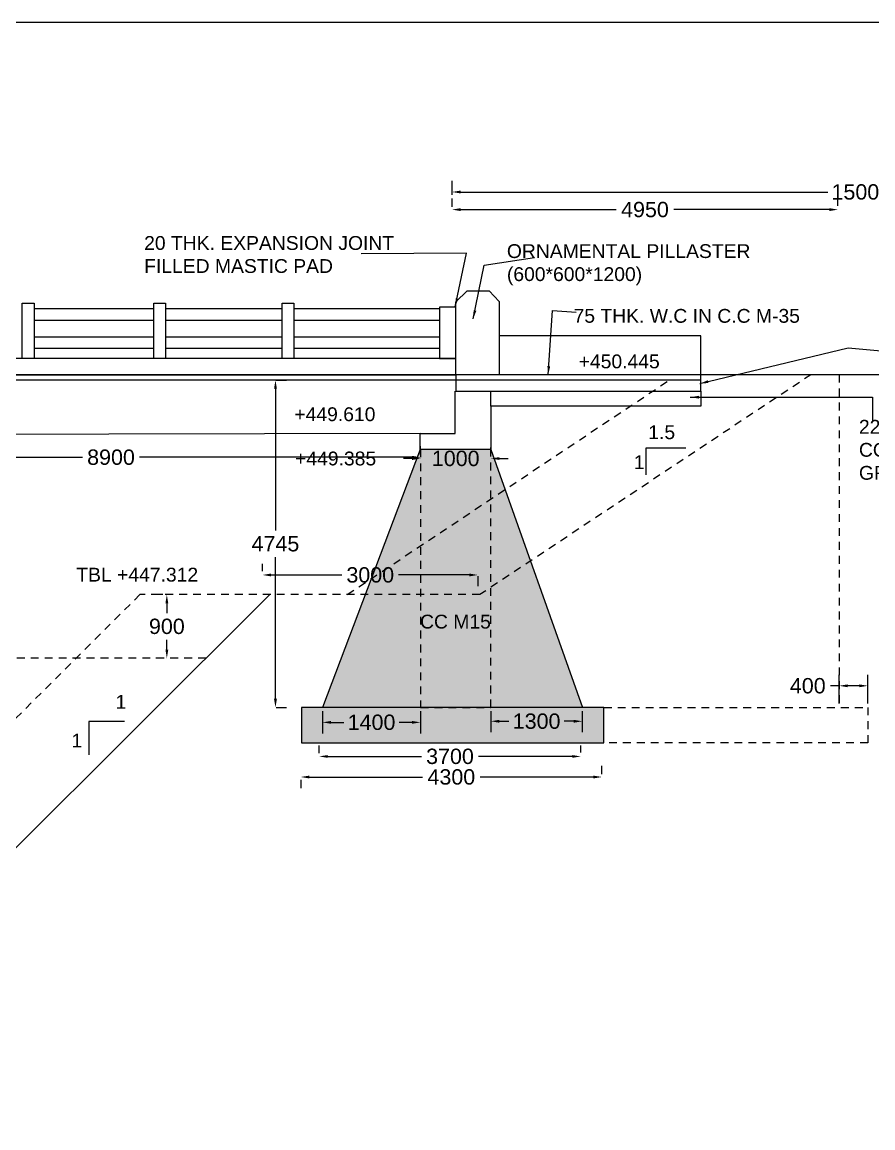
# Model space of a CAD drawing. Header units: metres. Extents: x 450 to 608, y 268 to 479.
# Drawn here: x 555.91 to 569.76, y 326.71 to 344.72 of the extents above; entities that cross this region are included whole.
import ezdxf

# ---------------------------------------------------------------- set-up
doc = ezdxf.new("R2010")
doc.units = ezdxf.units.M
doc.header["$MEASUREMENT"] = 0
doc.linetypes.add('HIDDEN', pattern=[9.525, 6.35, -3.175])
for name, color, linetype in [('DIMENSION', 255, 'Continuous'), ('DRAWING', 7, 'Continuous'), ('HATCH', 7, 'Continuous'), ('TEXT', 255, 'Continuous')]:
    doc.layers.add(name, color=color, linetype=linetype)
doc.styles.get("Standard").update_dxf_attribs({"font": 'arial.ttf'})
doc.dimstyles.get("Standard").update_dxf_attribs({"dimtxt": 0.25, "dimasz": 0.14, "dimexe": 0.18, "dimexo": 0.0625, "dimgap": 0.09, "dimtad": 0, "dimtih": 1, "dimtoh": 1, "dimdec": 4, "dimzin": 0, "dimdsep": 46, "dimtxsty": 'Standard', "dimcen": 0.09, "dimadec": 0, "dimazin": 0, "dimtfac": 1, "dimtdec": 4, "dimtofl": 0, "dimtmove": 0, "dimatfit": 3, "dimfxl": 0, "dimtolj": 1, "dimtzin": 0, "dimarcsym": 0})

# ---------------------------------------------------------------- blocks, each defined once
blk = doc.blocks.new('*D94')
at = {"layer": 'Defpoints', "color": 0, "ltscale": 0.02, "transparency": 16777216}
for p in [(552.317, 337.615), (562.397, 337.635), (562.397, 337.615)]:
    blk.add_point(p, dxfattribs=at)
at = {"layer": 'DIMENSION', "color": 0, "lineweight": -2, "ltscale": 0.02, "transparency": 16777216}
for p, q in [((552.317, 337.677), (552.317, 337.815)), ((562.397, 337.677), (562.397, 337.815)), ((552.457, 337.635), (556.894, 337.635)), ((562.257, 337.635), (557.82, 337.635))]:
    blk.add_line(p, q, dxfattribs=at)
at = {"layer": 'DIMENSION', "color": 0, "ltscale": 0.02, "transparency": 16777216}
for points in [[(552.457, 337.658), (552.457, 337.612), (552.317, 337.635)], [(562.257, 337.658), (562.257, 337.612), (562.397, 337.635)]]:
    blk.add_solid(points, dxfattribs=at)
at = {"layer": 'DIMENSION', "color": 0, "ltscale": 0.02, "transparency": 16777216, "insert": (557.357, 337.635), "char_height": 0.25, "attachment_point": 5}
blk.add_mtext('\\A1;8900', dxfattribs=at)
blk = doc.blocks.new('*D95')
at = {"layer": 'Defpoints', "color": 0, "ltscale": 0.02, "transparency": 16777216}
for p in [(559.824, 335.718), (559.824, 335.718), (563.329, 335.762)]:
    blk.add_point(p, dxfattribs=at)
at = {"layer": 'DIMENSION', "color": 0, "lineweight": -2, "ltscale": 0.02, "transparency": 16777216}
for p, q in [((559.824, 335.781), (559.824, 335.898)), ((559.964, 335.718), (561.114, 335.718)), ((563.189, 335.718), (562.039, 335.718)), ((563.329, 335.7), (563.329, 335.538))]:
    blk.add_line(p, q, dxfattribs=at)
at = {"layer": 'DIMENSION', "color": 0, "ltscale": 0.02, "transparency": 16777216}
for points in [[(559.964, 335.742), (559.964, 335.695), (559.824, 335.718)], [(563.189, 335.742), (563.189, 335.695), (563.329, 335.718)]]:
    blk.add_solid(points, dxfattribs=at)
at = {"layer": 'DIMENSION', "color": 0, "ltscale": 0.02, "transparency": 16777216, "insert": (561.577, 335.718), "char_height": 0.25, "attachment_point": 5}
blk.add_mtext('\\A1;3000', dxfattribs=at)
blk = doc.blocks.new('*D96')
at = {"layer": 'Defpoints', "color": 0, "ltscale": 0.02, "transparency": 16777216}
for p in [(562.397, 337.615), (563.54, 337.615), (563.54, 337.615)]:
    blk.add_point(p, dxfattribs=at)
at = {"layer": 'DIMENSION', "color": 0, "lineweight": -2, "ltscale": 0.02, "transparency": 16777216}
for p, q in [((562.397, 337.677), (562.397, 337.795)), ((563.54, 337.677), (563.54, 337.795)), ((562.257, 337.615), (562.117, 337.615)), ((563.68, 337.615), (563.82, 337.615))]:
    blk.add_line(p, q, dxfattribs=at)
at = {"layer": 'DIMENSION', "color": 0, "ltscale": 0.02, "transparency": 16777216}
for points in [[(562.257, 337.638), (562.257, 337.591), (562.397, 337.615)], [(563.68, 337.638), (563.68, 337.591), (563.54, 337.615)]]:
    blk.add_solid(points, dxfattribs=at)
at = {"layer": 'DIMENSION', "color": 0, "ltscale": 0.02, "transparency": 16777216, "insert": (562.968, 337.615), "char_height": 0.25, "attachment_point": 5}
blk.add_mtext('\\A1;1000', dxfattribs=at)
blk = doc.blocks.new('*D97')
at = {"layer": 'Defpoints', "color": 0, "ltscale": 0.02, "transparency": 16777216}
for p in [(563.54, 333.562), (565.029, 333.562), (565.029, 333.336)]:
    blk.add_point(p, dxfattribs=at)
at = {"layer": 'DIMENSION', "color": 0, "lineweight": -2, "ltscale": 0.02, "transparency": 16777216}
for p, q in [((563.54, 333.5), (563.54, 333.156)), ((563.68, 333.336), (563.833, 333.336)), ((564.889, 333.336), (564.736, 333.336)), ((565.029, 333.5), (565.029, 333.156))]:
    blk.add_line(p, q, dxfattribs=at)
at = {"layer": 'DIMENSION', "color": 0, "ltscale": 0.02, "transparency": 16777216}
for points in [[(563.68, 333.359), (563.68, 333.312), (563.54, 333.336)], [(564.889, 333.359), (564.889, 333.312), (565.029, 333.336)]]:
    blk.add_solid(points, dxfattribs=at)
at = {"layer": 'DIMENSION', "color": 0, "ltscale": 0.02, "transparency": 16777216, "insert": (564.285, 333.336), "char_height": 0.25, "attachment_point": 5}
blk.add_mtext('\\A1;1300', dxfattribs=at)
blk = doc.blocks.new('*D98')
at = {"layer": 'Defpoints', "color": 0, "ltscale": 0.02, "transparency": 16777216}
for p in [(560.8, 333.562), (562.397, 333.562), (560.8, 333.318)]:
    blk.add_point(p, dxfattribs=at)
at = {"layer": 'DIMENSION', "color": 0, "lineweight": -2, "ltscale": 0.02, "transparency": 16777216}
for p, q in [((560.8, 333.5), (560.8, 333.138)), ((562.397, 333.5), (562.397, 333.138)), ((560.94, 333.318), (561.147, 333.318)), ((562.257, 333.318), (562.05, 333.318))]:
    blk.add_line(p, q, dxfattribs=at)
at = {"layer": 'DIMENSION', "color": 0, "ltscale": 0.02, "transparency": 16777216}
for points in [[(560.94, 333.341), (560.94, 333.295), (560.8, 333.318)], [(562.257, 333.341), (562.257, 333.295), (562.397, 333.318)]]:
    blk.add_solid(points, dxfattribs=at)
at = {"layer": 'DIMENSION', "color": 0, "ltscale": 0.02, "transparency": 16777216, "insert": (561.598, 333.318), "char_height": 0.25, "attachment_point": 5}
blk.add_mtext('\\A1;1400', dxfattribs=at)
blk = doc.blocks.new('*D99')
at = {"layer": 'Defpoints', "color": 0, "ltscale": 0.02, "transparency": 16777216}
for p in [(560.745, 332.754), (565.005, 332.763), (565.005, 332.763)]:
    blk.add_point(p, dxfattribs=at)
at = {"layer": 'DIMENSION', "color": 0, "lineweight": -2, "ltscale": 0.02, "transparency": 16777216}
for p, q in [((560.745, 332.817), (560.745, 332.943)), ((565.005, 332.826), (565.005, 332.943)), ((560.885, 332.763), (562.412, 332.763)), ((564.865, 332.763), (563.338, 332.763))]:
    blk.add_line(p, q, dxfattribs=at)
at = {"layer": 'DIMENSION', "color": 0, "ltscale": 0.02, "transparency": 16777216}
for points in [[(560.885, 332.786), (560.885, 332.74), (560.745, 332.763)], [(564.865, 332.786), (564.865, 332.74), (565.005, 332.763)]]:
    blk.add_solid(points, dxfattribs=at)
at = {"layer": 'DIMENSION', "color": 0, "ltscale": 0.02, "transparency": 16777216, "insert": (562.875, 332.763), "char_height": 0.25, "attachment_point": 5}
blk.add_mtext('\\A1;3700', dxfattribs=at)
blk = doc.blocks.new('*D100')
at = {"layer": 'Defpoints', "color": 0, "ltscale": 0.02, "transparency": 16777216}
for p in [(560.445, 332.446), (565.349, 332.428), (565.349, 332.41)]:
    blk.add_point(p, dxfattribs=at)
at = {"layer": 'DIMENSION', "color": 0, "lineweight": -2, "ltscale": 0.02, "transparency": 16777216}
for p, q in [((565.349, 332.473), (565.349, 332.608)), ((560.585, 332.428), (562.429, 332.428)), ((565.209, 332.428), (563.365, 332.428)), ((560.445, 332.383), (560.445, 332.248))]:
    blk.add_line(p, q, dxfattribs=at)
at = {"layer": 'DIMENSION', "color": 0, "ltscale": 0.02, "transparency": 16777216}
for points in [[(560.585, 332.451), (560.585, 332.405), (560.445, 332.428)], [(565.209, 332.451), (565.209, 332.405), (565.349, 332.428)]]:
    blk.add_solid(points, dxfattribs=at)
at = {"layer": 'DIMENSION', "color": 0, "ltscale": 0.02, "transparency": 16777216, "insert": (562.897, 332.428), "char_height": 0.25, "attachment_point": 5}
blk.add_mtext('\\A1;4300', dxfattribs=at)
blk = doc.blocks.new('*D101')
at = {"layer": 'Defpoints', "color": 0, "ltscale": 0.02, "transparency": 16777216}
for p in [(569.21, 333.913), (569.21, 333.562), (569.677, 333.562)]:
    blk.add_point(p, dxfattribs=at)
at = {"layer": 'DIMENSION', "color": 0, "lineweight": -2, "ltscale": 0.02, "transparency": 16777216}
for p, q in [((569.21, 333.625), (569.21, 334.093)), ((569.677, 333.625), (569.677, 334.093)), ((569.21, 333.913), (569.07, 333.913)), ((569.537, 333.913), (569.35, 333.913))]:
    blk.add_line(p, q, dxfattribs=at)
at = {"layer": 'DIMENSION', "color": 0, "ltscale": 0.02, "transparency": 16777216}
for points in [[(569.35, 333.937), (569.35, 333.89), (569.21, 333.913)], [(569.537, 333.937), (569.537, 333.89), (569.677, 333.913)]]:
    blk.add_solid(points, dxfattribs=at)
at = {"layer": 'DIMENSION', "color": 0, "ltscale": 0.02, "transparency": 16777216, "insert": (568.699, 333.913), "char_height": 0.25, "attachment_point": 5}
blk.add_mtext('\\A1;400', dxfattribs=at)
blk = doc.blocks.new('*D102')
at = {"layer": 'Defpoints', "color": 0, "ltscale": 0.02, "transparency": 16777216}
for p in [(558.266, 335.398), (558.266, 335.398), (558.266, 334.361)]:
    blk.add_point(p, dxfattribs=at)
at = {"layer": 'DIMENSION', "color": 0, "lineweight": -2, "ltscale": 0.02, "transparency": 16777216}
for p, q in [((558.203, 335.398), (558.086, 335.398)), ((558.266, 335.258), (558.266, 335.097)), ((558.266, 334.501), (558.266, 334.662)), ((558.203, 334.361), (558.086, 334.361))]:
    blk.add_line(p, q, dxfattribs=at)
at = {"layer": 'DIMENSION', "color": 0, "ltscale": 0.02, "transparency": 16777216}
for points in [[(558.243, 335.258), (558.289, 335.258), (558.266, 335.398)], [(558.243, 334.501), (558.289, 334.501), (558.266, 334.361)]]:
    blk.add_solid(points, dxfattribs=at)
at = {"layer": 'DIMENSION', "color": 0, "ltscale": 0.02, "transparency": 16777216, "insert": (558.266, 334.88), "char_height": 0.25, "attachment_point": 5}
blk.add_mtext('\\A1;900', dxfattribs=at)
blk = doc.blocks.new('*D118')
at = {"layer": 'Defpoints', "color": 0, "ltscale": 0.02, "transparency": 16777216}
for p in [(559.985, 338.89), (560.034, 338.89), (559.985, 333.562)]:
    blk.add_point(p, dxfattribs=at)
at = {"layer": 'DIMENSION', "color": 0, "lineweight": -2, "ltscale": 0.02, "transparency": 16777216}
for p, q in [((560.034, 338.75), (560.034, 336.444)), ((560.048, 338.89), (560.214, 338.89)), ((560.034, 333.702), (560.034, 336.009)), ((560.048, 333.562), (560.214, 333.562))]:
    blk.add_line(p, q, dxfattribs=at)
at = {"layer": 'DIMENSION', "color": 0, "ltscale": 0.02, "transparency": 16777216}
for points in [[(560.011, 338.75), (560.058, 338.75), (560.034, 338.89)], [(560.011, 333.702), (560.058, 333.702), (560.034, 333.562)]]:
    blk.add_solid(points, dxfattribs=at)
at = {"layer": 'DIMENSION', "color": 0, "ltscale": 0.02, "transparency": 16777216, "insert": (560.034, 336.226), "char_height": 0.25, "attachment_point": 5}
blk.add_mtext('\\A1;4745', dxfattribs=at)
blk = doc.blocks.new('*D119')
at = {"layer": 'Defpoints', "color": 0, "ltscale": 0.02, "transparency": 16777216}
for p in [(562.909, 341.648), (569.19, 341.668), (569.19, 341.668)]:
    blk.add_point(p, dxfattribs=at)
at = {"layer": 'DIMENSION', "color": 0, "lineweight": -2, "ltscale": 0.02, "transparency": 16777216}
for p, q in [((562.909, 341.711), (562.909, 341.848)), ((569.19, 341.731), (569.19, 341.848)), ((563.049, 341.668), (565.581, 341.668)), ((569.05, 341.668), (566.517, 341.668))]:
    blk.add_line(p, q, dxfattribs=at)
at = {"layer": 'DIMENSION', "color": 0, "ltscale": 0.02, "transparency": 16777216}
for points in [[(563.049, 341.692), (563.049, 341.645), (562.909, 341.668)], [(569.05, 341.692), (569.05, 341.645), (569.19, 341.668)]]:
    blk.add_solid(points, dxfattribs=at)
at = {"layer": 'DIMENSION', "color": 0, "ltscale": 0.02, "transparency": 16777216, "insert": (566.049, 341.668), "char_height": 0.25, "attachment_point": 5}
blk.add_mtext('\\A1;4950', dxfattribs=at)
blk = doc.blocks.new('*D120')
at = {"layer": 'Defpoints', "color": 0, "ltscale": 0.02, "transparency": 16777216}
for p in [(562.909, 341.848), (580.153, 341.955), (580.153, 341.917)]:
    blk.add_point(p, dxfattribs=at)
at = {"layer": 'DIMENSION', "color": 0, "lineweight": -2, "ltscale": 0.02, "transparency": 16777216}
for p, q in [((562.909, 341.911), (562.909, 342.135)), ((580.153, 341.979), (580.153, 342.135)), ((563.049, 341.955), (569.028, 341.955)), ((580.013, 341.955), (574.033, 341.955))]:
    blk.add_line(p, q, dxfattribs=at)
at = {"layer": 'DIMENSION', "color": 0, "ltscale": 0.02, "transparency": 16777216}
for points in [[(563.049, 341.979), (563.049, 341.932), (562.909, 341.955)], [(580.013, 341.979), (580.013, 341.932), (580.153, 341.955)]]:
    blk.add_solid(points, dxfattribs=at)
at = {"layer": 'DIMENSION', "color": 0, "ltscale": 0.02, "transparency": 16777216, "insert": (571.531, 341.955), "char_height": 0.25, "attachment_point": 5}
blk.add_mtext('\\A1;15000 STRAIGHT APPROACH', dxfattribs=at)

msp = doc.modelspace()

# ---------------------------------------------------------------- hatches: boundary and pattern name
at = {"layer": 'HATCH', "ltscale": 0.02}
h = msp.add_hatch(dxfattribs=at)
h.set_pattern_fill('AR-CONC', color=256, scale=0.05, style=0)
h.set_pattern_definition([(50, (0, 0), (0.35863009, -0.03137607), [0.0375, -0.4125]), (355, (0, 0), (-0.06937567, 0.37609607), [0.03, -0.33]), (100.451444, (0.0299, -0.0026), (0.28925442, 0.34472), [0.0318701, -0.35057106]), (46.1842, (0, 0.1), (0.53362067, -0.08275964), [0.05625, -0.61875]), (96.63564, (0.04447, 0.0931), (0.46733097, 0.4870593), [0.04780517, -0.5258569]), (351.18416, (0, 0.1), (0.46733097, 0.4870593), [0.045, -0.495]), (21, (0.05, 0.075), (0.29845353, -0.20130945), [0.0375, -0.4125]), (326, (0.05, 0.075), (0.12165767, 0.36257502), [0.03, -0.33]), (71.451445, (0.07487, 0.05822), (0.42011119, 0.16126558), [0.0318701, -0.35057106]), (37.5, (0, 0), (0.006079928, 0.166446927), [0, -0.326, 0, -0.335, 0, -0.33125]), (7.5, (0, 0), (0.13153477, 0.197205856), [0, -0.191, 0, -0.3185, 0, -0.12625]), (327.5, (-0.1115, 0), (0.266911218, -0.011277436), [0, -0.125, 0, -0.39, 0, -0.5175]), (317.5, (-0.1615, 0), (0.291593085, 0.05005249), [0, -0.1625, 0, -0.259, 0, -0.3675])])
h.paths.add_polyline_path([(563.53953, 335.51639), (564.18434, 335.94491), (565.02948, 333.56249), (563.53953, 333.56249)])
h.paths.add_polyline_path([(562.3969, 335.39798), (563.36136, 335.39798), (563.53953, 335.51639), (563.53953, 333.56249), (562.3969, 333.56249)])
h.paths.add_polyline_path([(561.49551, 335.39798), (562.3969, 335.39798), (562.3969, 333.56249), (560.80008, 333.56249)])
h.paths.add_polyline_path([(560.45554, 333.56249), (565.38009, 333.56249), (565.38009, 332.98228), (560.45554, 332.98228)])
h.paths.add_polyline_path([(562.3969, 337.7626), (563.53953, 337.7626), (563.53953, 335.51639), (563.36136, 335.39798), (562.3969, 335.39798)])
h.paths.add_polyline_path([(563.53953, 337.7626), (564.18434, 335.94491), (563.53953, 335.51639)])
h.paths.add_polyline_path([(562.39141, 337.7626), (562.3969, 337.7626), (562.3969, 335.39798), (561.49551, 335.39798)])
h.paths.add_polyline_path([(550.79044, 334.36116), (552.47922, 334.36116), (552.75085, 330.33879), (551.39539, 328.98797), (550.39182, 328.98797)])
h.paths.add_polyline_path([(551.04223, 337.75503), (552.25004, 337.75503), (552.47922, 334.36116), (550.79044, 334.36116)])
h.paths.add_polyline_path([(552.75085, 330.33879), (552.84207, 328.98797), (551.39539, 328.98797)])
h.paths.add_polyline_path([(550.39182, 328.98797), (552.84207, 328.98797), (552.88905, 328.29231), (550.34021, 328.29231)])
h.paths.add_polyline_path([(549.841, 328.29231), (553.3973, 328.29231), (553.3973, 327.57412), (549.841, 327.57412)])
h.paths.add_polyline_path([(563.66973, 332.92279), (562.04782, 332.92412), (562.04831, 333.51847), (563.67022, 333.51714)], flags=9)
h.paths.add_polyline_path([(552.37862, 331.56975), (550.75671, 331.57108), (550.7572, 332.16543), (552.37911, 332.1641)], flags=24)
h.paths.add_polyline_path([(552.2507, 327.65941), (550.62879, 327.66074), (550.62928, 328.25509), (552.25119, 328.25376)], flags=24)
h = msp.add_hatch(dxfattribs=at)
h.set_pattern_fill('AR-CONC', color=256, scale=0.09)
h.set_pattern_definition([(50, (0, 0), (0.64553416, -0.05647692), [0.0675, -0.7425]), (355, (0, 0), (-0.1248762, 0.6769729), [0.054, -0.594]), (100.45144, (0.0538, -0.0047), (0.52065796, 0.620496), [0.0573662, -0.6310279]), (46.1842, (0, 0.18), (0.9605172, -0.1489674), [0.10125, -1.11375]), (96.63564, (0.08, 0.1676), (0.8411958, 0.8767067), [0.0860493, -0.9465424]), (351.18416, (0, 0.18), (0.8411958, 0.8767067), [0.081, -0.891]), (21, (0.09, 0.135), (0.53721635, -0.362357), [0.0675, -0.7425]), (326, (0.09, 0.135), (0.2189838, 0.65263504), [0.054, -0.594]), (71.45144, (0.13477, 0.1048), (0.75620014, 0.29027804), [0.0573662, -0.6310279]), (37.5, (0, 0), (0.01094387, 0.29960447), [0, -0.5868, 0, -0.603, 0, -0.59625]), (7.5, (0, 0), (0.23676258, 0.35497054), [0, -0.3438, 0, -0.5733, 0, -0.22725]), (327.5, (-0.2007, 0), (0.48044019, -0.020299385), [0, -0.225, 0, -0.702, 0, -0.9315]), (317.5, (-0.2907, 0), (0.52486755, 0.09009448), [0, -0.2925, 0, -0.4662, 0, -0.6615])])
h.paths.add_polyline_path([(581.44054, 322.20102), (581.36782, 322.768, -0.06386683), (581.3641, 322.79706), (581.20845, 324.01059, -0.06386683), (581.20473, 324.03965), (581.04908, 325.25318, -0.06386683), (581.04536, 325.28224), (580.94889, 326.0344), (579.63792, 326.0344), (579.14903, 322.09739), (579.14903, 320.06883), (580.28305, 320.06883), (580.28305, 320.56586), (580.42704, 319.66335), (580.42704, 320.09498), (581.44054, 320.09498)])
h.paths.add_polyline_path([(581.44054, 319.99879), (580.43398, 319.99879), (580.43398, 319.56716), (580.28999, 320.46967), (580.28999, 319.97264), (579.14903, 319.97264), (579.14903, 314.34399), (581.44054, 314.34399)])
h.paths.add_polyline_path([(579.14903, 319.97264), (578.88519, 319.97264), (578.18625, 314.34399), (579.14903, 314.34399)])
h.paths.add_polyline_path([(582.16468, 316.55506, -0.06386683), (582.16095, 316.58411), (582.00531, 317.79765, -0.06386683), (582.00158, 317.8267), (581.84593, 319.04024, -0.06386683), (581.84221, 319.06929), (581.72299, 319.99879), (581.44054, 319.99879), (581.44054, 314.34399), (582.44826, 314.34399), (582.32405, 315.31247, -0.06386683), (582.32032, 315.34153)])
h.paths.add_polyline_path([(583.87049, 314.34399), (576.76147, 314.34399), (576.76147, 312.97125), (583.87049, 312.97125)])
h.paths.add_polyline_path([(578.58913, 317.58841, -0.94006051), (578.35974, 317.6026, -1), (578.59001, 317.6026, -0.03089568), (578.58913, 317.58841), (578.74828, 318.87009, -0.94006051), (578.51889, 318.88428, -1), (578.74916, 318.88428, -0.03089568), (578.74828, 318.87009), (578.88519, 319.97264), (578.39631, 319.97264), (577.69737, 314.34399), (578.18625, 314.34399), (578.27082, 315.02506, -0.94006051), (578.04143, 315.03925, -1), (578.2717, 315.03925, -0.03089568), (578.27082, 315.02506), (578.42997, 316.30674, -0.94006051), (578.20058, 316.32092, -1), (578.43085, 316.32092, -0.03089568), (578.42997, 316.30674)])
h.paths.add_polyline_path([(579.14903, 322.62047, -0.51522495), (578.99635, 322.72931, -0.51522495), (579.14903, 322.83815), (579.14903, 326.0344), (578.40825, 320.06883), (578.73135, 320.06883, -0.25639233), (578.67804, 320.16596, -1), (578.90831, 320.16596, -0.03089568), (578.90743, 320.15177), (579.06659, 321.43345, -0.94006051), (578.8372, 321.44763, -1), (579.06747, 321.44763, -0.03089568), (579.06659, 321.43345), (579.14903, 322.09739)])
h.paths.add_polyline_path([(579.63792, 326.0344), (579.14903, 326.0344), (579.1555, 324.01099, -1), (579.38577, 324.01099, -0.03089568), (579.38489, 323.9968), (579.54405, 325.27848, -0.94006051), (579.31466, 325.29267, -1), (579.54493, 325.29267, -0.03089568), (579.54405, 325.27848)], flags=17)
h.paths.add_polyline_path([(581.44054, 326.0344), (580.94889, 326.0344), (581.04536, 325.28224, -1), (581.27562, 325.28224, -0.87993454), (581.04908, 325.25318), (581.20473, 324.03965, -1), (581.43499, 324.03965)], flags=17)
h.paths.add_polyline_path([(581.44499, 326.0344), (581.44054, 326.0344), (581.44054, 322.9055, -0.5185459), (581.59437, 322.79706, -0.5185459), (581.44054, 322.68862), (581.44054, 322.20102), (581.52347, 321.55447, -1), (581.75374, 321.55447, -0.87993454), (581.52719, 321.52541), (581.68284, 320.31188, -1), (581.91311, 320.31188, -0.87993454), (581.68656, 320.28283), (581.71066, 320.09498), (582.20677, 320.09498)])
h.paths.add_polyline_path([(582.2191, 319.99879), (581.72299, 319.99879), (581.84221, 319.06929, -1), (582.07248, 319.06929, -0.87993454), (581.84593, 319.04024), (582.00158, 317.8267, -1), (582.23185, 317.8267, -0.87993454), (582.00531, 317.79765), (582.16095, 316.58411, -1), (582.39122, 316.58411, -0.87993454), (582.16468, 316.55506), (582.32032, 315.34153, -1), (582.55059, 315.34153, -0.87993454), (582.32405, 315.31247), (582.44826, 314.34399), (582.94437, 314.34399)])
h.paths.add_polyline_path([(581.71066, 320.09498), (581.44054, 320.09498), (581.44054, 319.99879), (581.72299, 319.99879)])
h.paths.add_polyline_path([(579.14903, 320.06883), (578.89714, 320.06883), (578.88519, 319.97264), (579.14903, 319.97264)])
h.paths.add_polyline_path([(517.07447, 319.90525), (507.19194, 319.90525), (507.19194, 318.48031), (517.07447, 318.48031)])
h.paths.add_polyline_path([(511.11514, 327.28782), (508.28112, 319.90525), (511.11514, 319.90525)], flags=17)
h.paths.add_polyline_path([(513.4218, 328.34044), (511.51922, 328.34044), (511.11514, 327.28782), (511.11514, 319.90525), (513.4218, 319.90525)])
h.paths.add_polyline_path([(513.4218, 328.34044), (513.4218, 319.90525), (516.39117, 319.90525)])
h.paths.add_polyline_path([(509.88812, 324.63154, -1), (510.08515, 324.63154, -0.0918906), (510.0786, 324.59624), (510.48265, 325.64879, -0.8313615), (510.2922, 325.68416, -1), (510.48922, 325.68416, -0.0918906), (510.48268, 325.64886), (510.88672, 326.70138, -0.83123493), (510.69628, 326.73678, -1), (510.8933, 326.73678, -0.0918906), (510.88676, 326.70148), (511.11514, 327.2933), (511.11514, 327.73751, -0.13958997), (511.10036, 327.7894, -0.13958997), (511.11514, 327.84129), (511.11514, 328.34044), (507.87704, 319.90525), (508.28112, 319.90525), (508.46228, 320.38576, -0.83168533), (508.27181, 320.42106, -1), (508.46883, 320.42106, -0.0918906), (508.46228, 320.38576), (508.86635, 321.43834, -0.83153287), (508.67589, 321.47368, -1), (508.87291, 321.47368, -0.0918906), (508.86636, 321.43838), (509.27043, 322.49096, -0.83150962), (509.07996, 322.5263, -1), (509.27699, 322.5263, -0.0918906), (509.27044, 322.491), (509.6745, 323.54357, -0.83147801), (509.48404, 323.57892, -1), (509.68107, 323.57892, -0.0918906), (509.67452, 323.54362), (510.07858, 324.59618, -0.83143253)])
h.paths.add_polyline_path([(511.51922, 328.34044), (511.11514, 328.34044), (511.11514, 327.84129, -0.7550172), (511.29738, 327.7894, -0.0918906), (511.29084, 327.7541)])
h.paths.add_polyline_path([(511.29084, 327.7541, -0.62010438), (511.11514, 327.73751), (511.11514, 327.28782)])
h.paths.add_polyline_path([(579.6701, 318.23056), (581.29201, 318.23189), (581.29152, 318.82623), (579.66961, 318.82491)], flags=24)
h.paths.add_polyline_path([(579.32828, 313.42245), (580.95018, 313.42378), (580.9497, 314.01812), (579.32779, 314.01679)], flags=24)

# ---------------------------------------------------------------- linework, layer by layer
at = {"ltscale": 0.02}
msp.add_lwpolyline([(566.07083, 337.34888), (566.07083, 337.7875), (566.71605, 337.7875)], dxfattribs=at)
at = {"layer": 'DIMENSION', "ltscale": 0.02}
msp.add_lwpolyline([(557.57592, 333.33369), (556.9955, 333.33369), (556.9955, 332.78754)], dxfattribs=at)
at = {"layer": 'DRAWING', "ltscale": 0.02}
for p, q in [((558.05219, 340.05061), (556.10564, 340.05061)), ((560.14199, 340.05061), (558.24488, 340.05061)), ((562.70472, 340.05061), (560.33468, 340.05061)), ((556.10564, 339.86955), (558.05219, 339.86955)), ((558.24488, 339.86955), (560.14199, 339.86955)), ((560.33468, 339.86955), (562.70472, 339.86955)), ((558.05219, 339.59283), (556.10564, 339.59283)), ((560.14199, 339.59283), (558.24488, 339.59283)), ((562.70472, 339.59283), (560.33468, 339.59283)), ((556.10564, 339.41176), (558.05219, 339.41176)), ((558.24488, 339.41176), (560.14199, 339.41176)), ((560.33468, 339.41176), (562.70472, 339.41176))]:
    msp.add_line(p, q, dxfattribs=at)
for points in [[(563.15698, 340.34388), (562.96883, 340.16666)], [(563.67791, 340.17341), (563.67791, 338.98013), (562.96883, 338.98013), (562.96883, 340.16666)], [(563.15698, 340.34388), (563.51419, 340.34388)], [(563.51419, 340.34388), (563.67791, 340.17341)], [(562.96883, 338.98013), (562.96883, 338.71235), (566.96037, 338.71235), (566.96037, 339.61098), (563.67791, 339.61098)], [(583.68949, 338.98013), (545.92986, 338.98013)], [(566.96037, 338.89034), (545.92986, 338.89034)], [(563.53953, 338.469), (563.53953, 337.7626), (562.39141, 337.7626), (562.39141, 338.0242), (562.96067, 338.0242), (562.96067, 338.71235)], [(566.96037, 338.71235), (566.96037, 338.469), (563.53953, 338.469), (563.53953, 338.71235)], [(562.39141, 338.0242), (552.25004, 338.00095)], [(562.39141, 337.7626), (560.80008, 333.56249)], [(563.53953, 337.7626), (565.02948, 333.56249)], [(545.92986, 328.98797), (553.50983, 328.98797), (559.93948, 335.39411)]]:
    msp.add_lwpolyline(points, dxfattribs=at)
for points in [[(556.10564, 339.24235), (555.91295, 339.24235), (555.91295, 340.14374), (556.10564, 340.14374)], [(558.24488, 339.24235), (558.05219, 339.24235), (558.05219, 340.14374), (558.24488, 340.14374)], [(560.33468, 339.24235), (560.14199, 339.24235), (560.14199, 340.14374), (560.33468, 340.14374)], [(562.96883, 340.07871), (562.70472, 340.07871), (562.70472, 339.24235), (562.96883, 339.24235)], [(562.96883, 339.24235), (551.53615, 339.24235), (551.53615, 338.98013), (562.96883, 338.98013)], [(565.38009, 333.56249), (560.45554, 333.56249), (560.45554, 332.98228), (565.38009, 332.98228)]]:
    msp.add_lwpolyline(points, close=True, dxfattribs=at)
at = {"layer": 'DRAWING', "linetype": 'HIDDEN', "ltscale": 0.02}
for points in [[(568.75143, 338.98013), (563.36136, 335.39798), (557.82741, 335.39798), (551.39539, 328.98797)], [(569.20984, 338.98013), (569.20984, 333.56249)], [(561.20321, 335.39798), (566.44379, 338.89034)], [(558.90274, 334.36116), (545.92986, 334.36116)]]:
    msp.add_lwpolyline(points, dxfattribs=at)
for points in [[(563.53953, 337.7626), (562.3969, 337.7626), (562.3969, 333.56249), (563.53953, 333.56249)], [(565.38009, 333.56249), (569.6768, 333.56249), (569.6768, 332.9849), (565.38009, 332.9849)]]:
    msp.add_lwpolyline(points, close=True, dxfattribs=at)
at = {"layer": 'TEXT', "ltscale": 0.02}
msp.add_lwpolyline([(500.58522, 344.72169), (605.1961, 344.72169), (605.1961, 271.46101), (500.58522, 271.46101)], close=True, dxfattribs=at)

# ---------------------------------------------------------------- texts
at = {"layer": 'TEXT'}
for s, p in [('+450.445', (564.96972, 339.08404)), ('+449.610', (560.34171, 338.22358)), ('1.5', (566.10306, 337.93021)), ('+449.385', (560.35363, 337.50259)), ('1', (565.8689, 337.44283)), ('TBL +447.312', (556.79227, 335.61113)), ('1', (557.43217, 333.54086)), ('1', (556.71492, 332.90961))]:
    msp.add_text(s, height=0.225, dxfattribs=at).set_placement(p)
at = {"layer": 'TEXT', "char_height": 0.225, "attachment_point": 1}
for s, insert, width in [('20 THK. EXPANSION JOINT FILLED MASTIC PAD', (557.89636, 341.2372), 5.0737907), ('ORNAMENTAL PILLASTER\\P(600*600*1200)', (563.8014, 341.10493), 6.220623), ('75 THK. W.C IN C.C M-35', (564.88694, 340.05042), 5.0288973), ('225 THK WELL COMPACTED GRAVEL BASE', (569.53217, 338.24396), 3.1789071)]:
    msp.add_mtext(s, dxfattribs=dict(at, insert=insert, width=width))
at = {"layer": 'TEXT', "insert": (563.54046, 335.07056), "char_height": 0.225, "width": 1.4644497, "attachment_point": 3, "rotation": 359.95305}
msp.add_mtext('CC M15', dxfattribs=at)

# ---------------------------------------------------------------- dimensions: what is measured, and where the dimension line sits
at = {"layer": 'DIMENSION', "ltscale": 0.02}
for base, p1, p2, text, picture, middle in [((580.15328, 341.95521), (562.90856, 341.84823), (580.15328, 341.91685), '15000 STRAIGHT APPROACH', '*D120', (571.53092, 341.95521)), ((569.1896, 341.66823), (562.90856, 341.64843), (569.1896, 341.66823), '4950', '*D119', (566.04908, 341.66823)), ((562.3969, 337.63494), (552.31716, 337.61453), (562.3969, 337.61453), '8900', '*D94', (557.35703, 337.63494)), ((563.53953, 337.61453), (562.3969, 337.61453), (563.53953, 337.61453), '1000', '*D96', (562.96821, 337.61453)), ((559.82423, 335.71838), (563.32909, 335.76217), (559.82423, 335.71838), '3000', '*D95', (561.57666, 335.71838)), ((569.20984, 333.91324), (569.6768, 333.56249), (569.20984, 333.56249), '400', '*D101', (568.69906, 333.91324)), ((560.80008, 333.31809), (562.3969, 333.56249), (560.80008, 333.56249), '1400', '*D98', (561.59849, 333.31809)), ((565.02948, 333.3356), (563.53953, 333.56249), (565.02948, 333.56249), '1300', '*D97', (564.2845, 333.3356)), ((565.0049, 332.76307), (560.74457, 332.75424), (565.0049, 332.76307), '3700', '*D99', (562.87474, 332.76307)), ((565.34892, 332.42813), (560.44467, 332.44575), (565.34892, 332.41049), '4300', '*D100', (562.8968, 332.42813))]:
    dim = msp.add_linear_dim(base=base, p1=p1, p2=p2, text=text, dimstyle='Standard', dxfattribs=at)
    dim.commit()
    dim.dimension.update_dxf_attribs({"geometry": picture, "text_midpoint": middle})
for base, p1, p2, text, picture, middle in [((560.03438, 338.89034), (559.98534, 333.56249), (559.98534, 338.89034), '4745', '*D118', (560.03438, 336.22642)), ((558.26593, 335.39798), (558.26593, 334.36116), (558.26593, 335.39798), '900', '*D102', (558.26593, 334.87957))]:
    dim = msp.add_linear_dim(base=base, p1=p1, p2=p2, angle=90, text=text, dimstyle='Standard', dxfattribs=at)
    dim.commit()
    dim.dimension.update_dxf_attribs({"geometry": picture, "text_midpoint": middle})

# ---------------------------------------------------------------- leaders
for points in [[(562.96113, 340.08415), (563.14167, 340.96031), (561.43174, 340.94554)], [(563.2534, 339.88946), (563.43394, 340.76562), (564.25053, 340.88587)], [(564.47427, 338.97799), (564.54303, 340.02597), (564.92984, 340.00019)], [(566.94198, 338.83446), (569.35822, 339.41726), (569.95334, 339.36196)], [(566.78665, 338.61335), (569.75296, 338.61335), (569.75296, 338.21145)]]:
    msp.add_leader(points, dimstyle='Standard', override={"dimgap": 0.09, "dimtad": 0}, dxfattribs=at)

doc.saveas('drawing.dxf')
